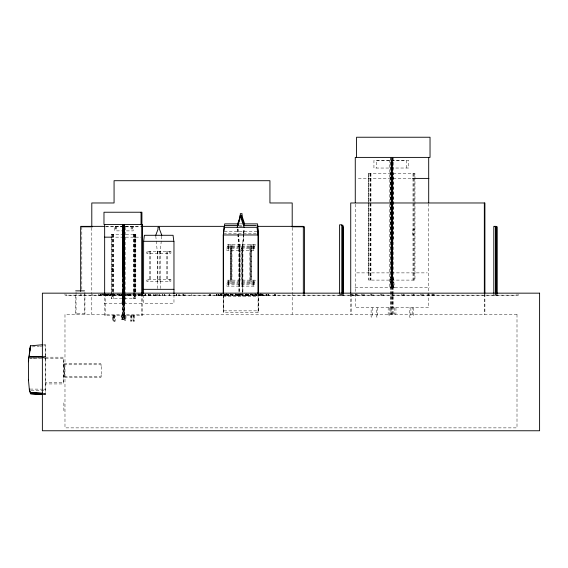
<?xml version="1.0" encoding="UTF-8"?>
<svg xmlns="http://www.w3.org/2000/svg" width="568" height="568" viewBox="0 0 568 568"><rect width="100%" height="100%" fill="white"/><g stroke="black" fill="none" stroke-linecap="round" stroke-linejoin="round"><path stroke-width="0.43" stroke-dasharray="2.84 2.13" d="M122.39 234.719L122.383 274.827L122.901 274.827L122.915 234.719L122.39 234.719L124.584 234.726L124.569 274.841L124.044 274.841L124.058 234.726L124.584 234.726M123.256 274.827L123.263 234.719M123.696 274.841L123.71 234.726M391.359 287.529L391.728 160.375M392.46 287.529L392.822 160.375M391.963 173.112L391.963 272.881L393.574 279.676L394.497 287.529L391.182 287.529L391.799 160.375L391.26 287.529M392.857 160.375L392.282 287.529L391.345 279.676M391.203 287.529L391.899 160.375M242.387 247.747L243.551 234.101M243.622 233.249L243.984 228.989M242.65 246.043L243.665 234.101M243.736 233.249L244.105 228.989M243.786 234.101L242.912 244.332L242.912 292.087M243.857 233.249L244.219 228.982M161.724 236.132L160.282 251.297L160.282 288.53M123.462 303.248L123.923 298.491L123.192 294.38L121.914 303.248L125.159 303.248L125.166 226.241M122.312 303.248L123.192 294.38L123.696 298.491M122.439 303.248L122.901 298.491M122.787 303.248L124.044 294.38L124.797 298.491L124.335 303.248L124.2 226.241M122.759 226.241L123.036 303.248L123.504 298.491M123.185 303.248L124.065 294.38L124.569 298.491L124.108 303.248M123.235 303.248L123.774 298.491M123.852 303.248L123.668 226.241L123.902 303.248L124.378 298.491M393.716 287.529L391.963 272.881L390.961 279.676L391.885 287.529M391.437 287.529L390.514 279.676L391.963 272.881M101.502 375.278L100.472 376.314L64.518 376.314L64.518 363.563L100.472 363.563L101.502 364.599L101.58 376.52L100.543 377.55L64.589 377.55L64.589 364.798L100.543 364.798L101.58 365.835M41.066 357.861L30.061 358.11L45.461 358.131M43.63 344.662L45.39 344.513L45.39 393.532L43.63 393.411M32.277 346.913L39.306 346.288M40.186 346.21L42.827 345.983M43.7 345.905L45.461 345.749L45.461 394.767L43.7 394.654M42.898 356.59L45.39 356.548L43.63 356.576M41.947 357.84L45.461 357.783L30.516 358.039M390.94 174.383L391.977 174.383L392.005 240.612L390.961 240.612L390.94 174.383L393.553 174.369L393.574 240.605L392.538 240.605L392.509 174.369L393.553 174.369M390.514 173.112L392.793 173.112M358.358 178.402L413.54 178.402M239.171 223.87L242.074 223.87M238.908 225.574L242.366 225.574M105.506 226.355L140.992 226.355M239.462 226.355L242.124 226.355M105.769 226.802L140.367 226.802M414.967 229.735L412.837 229.735L412.837 234.612L414.967 234.612M224.332 231.545L257.297 231.545M223.565 233.249L257.034 233.249M122.773 233.959L124.797 233.959M135.816 291.725L135.816 234.215L111.584 234.215L111.584 298.747L135.766 298.747L135.766 294.33M110.746 237.161L140.885 237.161M111.584 268.245L113.529 268.245M111.584 271.206L113.529 271.206M356.711 272.881L427.257 272.881M390.514 279.676L393.574 279.676M355.028 287.742L429.685 287.742M105.385 294.38L141.858 294.38M223.231 296.361L258.064 296.361M122.383 298.491L124.797 298.491M104.157 303.376L142.703 303.376M113.202 320.089L113.827 320.089L113.834 315.46M133.7 321.119L133.075 321.119L133.068 315.46M114.53 321.247L115.155 321.247L115.162 315.46M45.39 357.187L63.24 357.187L63.24 382.69L45.39 382.69M45.461 358.422L63.318 358.422L63.318 383.933L45.461 383.933M63.24 364.599L64.518 364.599M63.318 365.835L64.589 365.835M63.24 375.278L64.518 375.278M63.318 376.52L64.589 376.52M43.679 356.896L45.39 356.896M30.182 389.073L42.856 389.151M43.7 389.158L45.39 389.165M31.105 390.315L45.461 390.401M42.898 393.361L45.39 393.532M42.969 394.597L45.461 394.767M392.538 279.676L393.454 287.529M155.809 236.132L157.244 251.297L157.244 288.53M238.12 228.982L238.489 233.249M238.56 234.101L239.426 244.332L239.426 292.087M237.715 228.989L238.077 233.249M238.148 234.101L239.163 246.043L239.121 295.608M237.31 228.989L237.672 233.249M237.744 234.101L238.908 247.747L238.908 296.361M123.277 226.241L123.583 303.248M123.228 226.241L123.576 303.248L123.327 226.241M122.986 303.248L122.794 226.241L122.951 303.248M123.725 226.241L123.824 303.248M518.151 294.267L518.151 295.608L66.129 295.608L66.129 294.267M517.001 293.826L517.001 295.161L64.979 295.161L64.979 293.826M497.185 294.267L497.185 295.608M496.617 294.267L496.617 295.608M496.034 293.826L496.034 295.161M495.466 293.826L495.466 295.161M494.955 294.267L494.955 295.608M493.805 293.826L493.805 295.161M484.902 293.99L484.902 314.31M484.334 293.99L484.334 314.31M434.79 294.267L434.79 295.608M433.64 293.826L433.604 295.608M433.135 294.267L433.135 295.608M432.454 293.826L432.454 295.161M431.985 293.826L431.985 295.161M429.656 294.267L429.656 295.608M428.698 203.507L428.698 307.7L355.27 307.7L355.27 203.507M428.499 293.826L428.499 295.161M427.597 293.826L427.597 295.161M423.21 294.267L423.21 295.608M422.06 293.826L422.06 295.161M421.932 294.267L421.932 295.608M420.781 293.826L420.781 295.161M414.739 173.531L414.739 280.102M414.711 294.267L414.711 295.608M413.561 293.826L413.561 295.161M413.511 307.7L413.511 315.339L412.233 315.339L412.233 307.7M413.241 173.531L413.241 280.102M413.149 294.267L413.149 295.608M413.007 173.531L413.007 280.102M411.999 293.826L411.999 295.161M410.877 307.7L410.877 317.249L409.599 317.249L409.599 307.7M406.354 168.05L406.354 160.41L373.929 160.41L373.929 168.05L408.711 168.014L408.711 160.375L376.286 160.375L376.286 168.014M404.735 294.267L404.735 295.608M403.585 293.826L403.585 295.161M402.996 294.267L402.996 295.608M401.846 293.826L401.846 295.161M395.953 307.7L395.953 314.069L390.365 314.069L390.365 307.7M394.59 307.7L394.59 314.069M393.972 294.267L393.972 295.608M393.574 157.4L393.574 314.069M392.793 157.4L392.793 307.7M392.538 157.4L392.538 314.069M392.218 173.531L392.218 280.102M392.168 294.267L392.168 295.608M392.005 157.4L392.005 314.069M391.643 173.531L391.75 280.102M391.735 307.7L391.735 314.069M391.345 157.4L391.345 307.7M391.054 160.375L391.054 287.529L389.783 287.529L389.783 160.375M390.961 157.4L390.961 314.069M390.514 157.4L390.514 307.7M389.449 307.7L389.449 315.765L388.178 315.765L388.178 307.7M383.144 294.267L383.144 295.608M381.987 293.826L381.987 295.161M381.398 294.267L381.398 295.608M380.248 293.826L380.248 295.161M377.727 307.7L377.727 317.036L376.449 317.036L376.449 307.7M372.991 294.267L372.991 295.608M372.402 307.7L372.402 317.036L371.124 317.036L371.124 307.7M371.834 293.826L371.834 295.161M371.422 294.267L371.422 295.608M370.961 173.531L370.961 280.102M370.726 173.531L370.726 280.102M370.293 173.531L370.293 280.102M370.272 293.826L370.272 295.161M368.994 173.531L369.015 280.102M368.781 173.531L368.781 280.102L414.974 280.102L414.974 173.531L368.675 173.531L368.675 272.881M364.202 294.267L364.202 295.608M363.051 293.826L363.051 295.161M362.931 294.267L362.931 295.608M361.773 293.826L361.773 295.161M357.386 294.267L357.386 295.608M356.484 294.267L356.484 295.608M356.235 293.826L356.235 295.161M355.334 293.826L355.334 295.161M352.998 294.267L352.998 295.608M352.536 294.267L352.536 295.608M351.848 293.826L351.848 295.161M351.379 293.826L351.294 314.31M350.733 293.99L350.733 314.31M350.193 293.826L350.193 295.161M343.541 294.267L343.541 295.608M342.973 294.267L342.973 295.608M342.39 293.826L342.39 295.161M341.822 293.826L341.822 295.161M341.311 294.267L341.311 295.608M340.75 294.267L340.75 295.608M340.161 293.826L340.161 295.161M339.6 293.826L339.6 295.161M304.491 294.267L304.491 295.608M303.333 293.826L303.333 295.161M292.2 227.718L292.2 314.31M275.31 294.267L275.31 295.608M275.175 294.267L275.175 295.608M274.82 294.267L274.82 295.608M274.685 294.267L274.685 295.608M268.629 294.267L268.629 295.608M268.494 294.267L268.494 295.608M268.139 294.267L268.139 295.608M268.004 294.267L268.004 295.608M266.91 294.267L266.91 295.608M266.775 294.267L266.775 295.608M266.626 294.267L266.626 295.608M266.498 294.267L266.498 295.608M266.42 294.267L266.42 295.608M266.286 294.267L266.286 295.608M266.136 294.267L266.136 295.608M266.009 294.267L266.009 295.608M263.062 294.267L263.062 295.608M262.927 294.267L262.927 295.608M262.572 294.267L262.572 295.608M262.437 294.267L262.437 295.608L262.338 294.267M262.203 294.267L262.274 295.608M261.848 294.267L261.919 295.608M261.713 294.267L261.784 295.608M261.422 293.826L261.422 295.161M261.159 293.826L261.159 295.161M260.897 293.826L260.897 295.161M260.769 293.826L260.769 295.161M260.698 293.826L260.698 295.161M260.506 293.826L260.421 295.608M260.172 293.826L260.286 295.608M260.094 294.267L260.151 295.608M259.789 294.267L259.796 295.608M259.654 294.267L259.604 295.608M259.462 294.267L259.462 295.608M259.327 294.267L259.327 295.608M258.589 292.946L258.589 310.852L223.756 310.852L223.756 294.65M258.064 294.6L258.064 314.267M256.899 294.267L256.899 295.608M256.736 294.267L256.736 295.608M256.608 294.267L256.544 295.608M256.409 294.267L256.409 295.608M255.586 293.826L255.586 295.161M255.323 293.826L255.394 295.161M255.131 293.826L255.131 295.161M255.06 293.826L255.06 295.161M254.869 293.826L254.869 295.161M253.662 244.332L253.662 246.895M253.633 280.152L253.633 282.708M253.399 246.043L253.399 248.599M253.371 281.856L253.371 284.419M253.136 247.747L253.136 250.31M253.108 283.567L253.108 286.123M253.058 294.267L253.058 295.608M252.923 294.267L252.923 295.608M252.817 294.267L252.817 295.608M252.682 294.267L252.682 295.608M252.568 294.267L252.568 295.608M252.433 294.267L252.433 295.608M252.327 294.267L252.327 295.608M252.192 294.267L252.192 295.608M251.489 244.332L251.489 280.152M251.418 293.826L251.418 295.161M251.226 246.043L251.226 281.856M251.155 293.826L251.177 295.161M250.964 247.747L250.964 283.567M250.893 293.826L250.914 295.161M250.651 293.826L250.651 295.161M250.41 244.332L250.41 280.152M250.147 246.043L250.147 281.856M249.892 247.747L249.892 283.567M248.188 294.267L248.188 295.608M248.053 294.267L248.053 295.608M247.918 294.267L247.918 295.608M247.79 294.267L247.79 295.608M247.698 294.267L247.698 295.608M247.563 294.267L247.563 295.608M247.428 294.267L247.428 295.608M247.3 294.267L247.3 295.608M246.547 293.826L246.547 295.161M246.285 293.826L246.292 295.608M246.157 294.267L246.157 295.608M246.015 293.826L246.015 295.608M245.88 294.267L245.88 295.608L245.752 293.826M245.667 294.267L245.667 295.608M245.525 294.267L245.525 295.608M245.39 294.267L245.39 295.608M242.948 294.267L242.948 295.608M242.813 294.267L242.813 295.608M242.671 294.267L242.671 295.608M242.607 244.332L242.543 295.608M242.458 294.267L242.458 295.608M242.344 246.043L242.387 296.361M242.266 244.332L242.266 280.152M242.082 247.747L242.082 250.31M242.082 283.567L242.082 286.123M242.181 294.267L242.181 295.608M242.004 246.043L242.004 281.856M242.053 294.267L242.053 295.608M241.741 247.747L241.741 283.567M241.308 293.826L241.308 295.161M241.031 293.826L241.045 295.161M240.768 293.826L240.782 295.161M240.505 293.826L240.505 295.161M240.115 244.332L240.115 280.152M239.852 246.043L239.852 281.856M239.753 244.332L239.753 246.895M239.781 280.152L239.781 282.708M239.589 247.747L239.589 283.567M239.611 294.267L239.611 295.608M239.49 246.043L239.49 248.599M239.519 281.856L239.519 284.419M239.476 294.267L239.476 295.608M239.227 247.747L239.227 250.31M239.256 283.567L239.256 286.123M239.334 294.267L239.334 295.608M238.844 294.267L238.844 295.608M238.709 294.267L238.709 295.608M237.701 294.267L237.701 295.608M237.573 294.267L237.573 295.608M237.438 294.267L237.438 295.608M237.303 294.267L237.303 295.608M237.211 294.267L237.211 295.608M237.083 294.267L237.083 295.608M236.948 294.267L236.948 295.608M236.813 294.267L236.813 295.608M236.061 293.826L236.061 295.161M235.798 293.826L235.798 295.161M235.535 293.826L235.535 295.161M235.273 293.826L235.273 295.161M232.809 294.267L232.809 295.608M232.674 294.267L232.674 295.608M232.568 294.267L232.568 295.608M232.433 294.267L232.433 295.608M232.319 294.267L232.319 295.608M232.184 294.267L232.184 295.608M232.078 294.267L232.078 295.608M231.971 244.332L231.971 280.152M231.943 294.267L231.943 295.608M231.709 246.043L231.709 281.856M231.446 247.747L231.446 283.567M231.162 293.826L231.162 295.161M230.892 244.332L230.892 280.152M230.899 293.826L230.927 295.161M230.629 246.043L230.629 281.856M230.665 293.826L230.665 295.161M230.367 247.747L230.367 283.567M230.402 293.826L230.402 295.161M228.698 244.332L228.698 246.895M228.755 280.152L228.755 282.708M228.592 294.267L228.592 295.608M228.492 281.856L228.492 284.419M228.435 246.043L228.435 248.599M228.393 294.267L228.457 295.608M228.229 283.567L228.229 286.123M228.258 294.267L228.258 295.608M228.173 247.747L228.173 250.31M228.102 294.267L228.102 295.608M227.967 294.267L227.903 295.608M227.768 294.267L227.768 295.608M226.951 293.826L226.951 295.161M226.689 293.826L226.753 295.161M226.49 293.826L226.49 295.161M226.426 293.826L226.426 295.161M226.227 293.826L226.227 295.161M225.674 294.267L225.674 295.608M225.539 294.267L225.539 295.608M225.397 294.267L225.397 295.608M225.34 294.267L225.34 295.608M225.212 294.267L225.184 295.608M225.07 294.267L225.049 295.608M224.907 294.267L224.85 295.608M224.722 294.267L224.772 295.608M224.58 294.267L224.58 295.608M223.231 294.6L223.231 314.267M222.074 294.267L222.074 295.608M221.939 294.267L221.939 295.608M221.122 293.826L221.051 295.161M220.916 293.826L220.916 295.161M220.654 293.826L220.654 295.161M220.398 293.826L220.398 295.161M218.992 294.267L218.992 295.608M218.857 294.267L218.857 295.608M218.715 294.267L218.715 295.608M218.581 294.267L218.581 295.608M218.502 294.267L218.502 295.608M218.368 294.267L218.368 295.608M218.226 294.267L218.226 295.608M218.091 294.267L218.091 295.608M216.997 294.267L216.997 295.608M216.862 294.267L216.862 295.608M216.5 294.267L216.5 295.608M216.373 294.267L216.373 295.608M210.316 294.267L210.316 295.608M210.181 294.267L210.181 295.608M209.826 294.267L209.826 295.608M209.691 294.267L209.691 295.608M191.657 294.267L191.657 295.608M184.976 294.267L184.976 295.608M183.251 294.267L183.251 295.608M183.066 293.826L183.066 295.161M182.974 294.267L182.974 295.608M179.41 294.267L179.41 295.608M178.679 294.267L178.75 295.608M176.762 294.267L176.762 295.608M176.627 294.267L176.577 295.608M176.293 294.267L176.293 295.608M173.964 294.586L173.964 303.34L143.569 303.34L143.569 294.586M169.662 251.297L169.662 253.3M169.64 279.321L169.64 281.323M169.399 294.267L169.399 295.608M169.165 294.267L169.165 295.608M167.766 251.297L167.766 279.321M166.829 251.297L166.829 279.321M164.528 294.267L164.528 295.608M164.266 294.267L164.266 295.608M162.633 294.267L162.633 295.608M162.356 294.267L162.356 295.608M160.02 251.297L160.02 253.3M160.02 279.321L160.02 281.323M159.722 251.297L159.722 279.321M159.296 294.267L159.296 295.608M159.019 294.267L159.019 295.608M157.847 251.297L157.847 279.321M157.528 251.297L157.528 253.3M157.556 279.321L157.556 281.323M157.414 294.267L157.414 295.608M156.882 294.267L156.882 295.608M155.952 294.267L155.952 295.608M155.682 294.267L155.682 295.608M154.049 294.267L154.049 295.608M153.779 294.267L153.779 295.608M150.74 251.297L150.74 279.321M150.733 294.267L150.733 295.608M150.201 294.267L150.201 295.608M149.803 251.297L149.803 279.321M149.15 294.267L149.15 295.608M149.015 294.267L149.015 295.608M148.908 294.267L148.908 295.608M148.731 294.267L148.731 295.608M148.482 294.267L148.482 295.608M148.198 294.267L148.198 295.608M147.886 251.297L147.886 253.3M147.936 279.321L147.936 281.323M145.642 293.826L145.642 295.161M145.167 294.267L145.167 295.608M145.025 293.826L144.932 295.608M142.582 293.62L142.582 315.46L104.654 315.46L104.654 293.62M142.525 293.826L142.525 295.608M142.383 294.267L142.334 295.608M142.114 293.826L142.114 295.161M141.993 294.267L142.021 295.608M141.851 295.608L141.851 294.267L141.737 295.608M141.709 293.62L141.709 315.46M141.517 294.267L141.546 295.608M140.346 293.826L140.346 295.161M139.657 293.826L139.629 295.608M139.558 294.267L139.558 295.608M139.33 294.267L139.33 295.608M139.139 294.267L139.139 295.608M139.004 293.826L139.004 295.161M138.904 294.267L138.904 295.608M138.791 293.826L138.798 295.608M138.606 294.267L138.606 295.608M138.131 293.826L138.131 295.161M135.752 234.215L135.766 293.443M135.645 234.215L135.645 298.747M135.34 294.267L135.34 295.608M135.269 293.826L135.269 295.161M135.163 294.267L135.163 295.608M134.999 293.443L134.999 234.215L134.893 293.443M135.056 294.267L134.999 298.747M134.921 294.267L134.893 298.747M134.786 234.215L134.772 298.747M134.666 234.215L134.666 291.675M134.666 292.563L134.666 298.747M134.581 315.46L134.581 321.119L133.949 321.119L133.941 315.46M134.467 293.826L134.389 295.608M134.126 234.215L134.126 293.443M134.126 294.33L134.126 298.747M133.913 234.215L133.913 291.675M133.913 292.563L133.913 298.747M133.792 234.215L133.792 291.675M133.792 292.563L133.792 298.747M133.707 315.46L133.707 321.119M133.594 293.826L133.594 295.161M133.338 294.267L133.338 295.608M132.294 226.263L132.294 230.892M131.982 226.241L131.982 230.871M131.897 315.46L131.897 321.119L131.258 321.119L131.251 315.46M131.109 226.241L131.109 230.871M131.023 315.46L131.023 321.119L130.384 321.119L130.377 315.46M130.292 294.267L130.292 295.608M130.122 293.826L130.022 295.608M129.76 294.267L129.76 295.608M129.49 294.267L129.49 295.608M129.248 293.826L129.22 295.161M128.347 293.826L128.396 295.608M128.119 294.267L128.119 295.608M127.864 294.267L127.864 295.608M127.587 294.267L127.587 295.608M126.657 294.267L126.657 295.608M125.975 315.46L125.975 320.345L125.343 320.345L125.336 315.46M125.052 294.267L125.052 295.608M125.102 315.46L125.102 320.345L124.47 320.345L124.463 315.46M124.868 315.46L124.868 319.315L121.176 319.315L121.176 315.46M124.797 224.445L124.797 291.441M124.797 292.307L124.797 315.46M124.569 224.445L124.569 291.483M124.569 292.321L124.569 319.315M124.527 226.241L124.527 303.248M124.378 224.445L124.378 315.46M124.293 226.241L124.293 303.248M124.172 234.215L124.172 293.443M124.172 294.33L124.172 298.747M124.179 315.46L124.179 319.315M124.044 224.445L123.994 319.315M123.923 224.445L123.938 291.675M123.923 292.307L123.923 315.46M123.774 224.445L123.774 319.315M123.696 224.445L123.696 319.315M123.504 224.445L123.504 315.46M123.299 234.215L123.299 293.443M123.299 294.33L123.299 298.747M123.306 315.46L123.306 319.315L123.171 224.445M123.064 234.215L123.064 291.675M123.064 292.563L123.064 298.747M122.901 224.445L122.901 319.315M122.773 224.445L122.773 291.441M122.773 292.307L122.738 319.315M122.383 224.445L122.383 291.483M122.383 292.321L122.383 319.315M122.049 315.46L122.049 319.315M121.871 315.46L121.871 319.315M121.715 294.267L121.715 295.608M121.438 294.267L121.438 295.608M121.183 294.267L121.183 295.608M120.906 294.267L120.906 295.608M119.805 294.267L119.805 295.608M119.543 294.267L119.543 295.608M119.273 294.267L119.273 295.608M119.01 294.267L119.01 295.608M118.968 293.826L118.968 295.161M118.094 293.826L118.066 295.161M117.2 293.826L117.2 295.161M116.802 226.263L116.802 230.892M115.929 226.263L115.929 230.892M115.616 226.241L115.616 230.871M114.906 294.267L114.906 295.608M114.672 294.267L114.672 295.608M114.523 315.46L114.523 321.247M114.374 294.267L114.374 295.608M114.296 315.46L114.296 321.247L113.657 321.247L113.65 315.46M114.14 294.267L114.14 295.608M113.728 293.826L113.728 295.161M113.444 234.215L113.444 293.443M113.444 294.33L113.444 298.747M113.33 234.215L113.33 291.675M113.33 292.563L113.33 298.747M113.195 315.46L113.195 320.089M112.854 293.826L112.918 295.161M112.961 315.46L112.961 320.089L112.329 320.089L112.322 315.46M112.663 268.245L112.656 271.206M112.57 234.215L112.57 298.747M112.457 234.215L112.457 298.747M112.045 293.826L112.045 295.161M111.697 234.215L111.697 291.675M111.697 292.563L111.697 298.747M110.696 294.267L110.696 295.608M110.497 294.267L110.497 295.608M110.164 294.267L110.164 295.608M109.965 294.267L109.965 295.608M109.191 293.826L109.191 295.161M108.531 293.826L108.531 295.161M108.318 293.826L108.318 295.161M107.778 294.267L107.778 295.608M107.657 293.826L107.657 295.161M107.494 294.267L107.444 295.608M107.309 294.267L107.309 295.608M107.246 294.267L107.246 295.608M106.777 294.267L106.777 295.608M105.669 293.826L105.669 295.161M105.527 293.62L105.527 315.46M105.321 294.267L105.392 295.608M105.201 293.826L105.201 295.161M104.86 294.267L104.86 295.608L104.796 293.826M104.327 293.826L104.327 295.161M104.129 294.267L104.129 295.608M103.404 293.826L103.404 295.161M103.163 293.826L103.163 295.161M102.552 293.826L102.531 295.161M102.29 293.826L102.29 295.161M101.679 293.826L101.679 295.161M101.097 294.267L101.097 295.608M100.82 294.267L100.82 295.608M100.564 294.267L100.564 295.608M100.287 294.267L100.287 295.608M99.095 294.267L99.095 295.608M98.562 294.267L98.562 295.608M92.414 294.267L92.414 295.608M91.796 227.718L91.796 314.31M84.93 292.257L84.93 314.31M84.547 293.514L84.547 313.799L75.658 313.799L75.658 293.514M81.813 226.802L81.813 290.085M81.813 294.267L81.813 295.608M80.663 293.826L80.663 295.161M76.041 292.257L76.041 314.31M63.864 402.882L63.864 411.757M123.185 234.726L123.171 274.841L123.774 274.827L123.788 234.719L123.185 234.726M133.168 226.263L114.743 226.241L114.743 230.871L133.168 230.892L133.168 226.263M255.089 244.332L227.271 244.332L227.271 246.895L255.089 246.895L255.089 244.332M254.826 246.043L227.008 246.043L227.008 248.599L254.826 248.599L254.826 246.043M254.563 247.747L226.746 247.747L226.746 250.31L254.563 250.31L254.563 247.747M170.911 251.297L146.643 251.297L146.643 253.3L170.911 253.3L170.911 251.297M170.869 279.321L146.7 279.321L146.7 281.323L170.869 281.323L170.869 279.321M255.046 280.152L227.342 280.152L227.342 282.708L255.046 282.708L255.046 280.152M254.784 281.856L227.079 281.856L227.079 284.419L254.784 284.419L254.784 281.856M254.521 283.567L226.817 283.567L226.817 286.123L254.521 286.123L254.521 283.567M258.326 294.65L223.494 294.65L223.494 312.556L258.326 312.556L258.326 294.65M517.001 314.31L64.979 314.31L64.979 427.874L517.001 427.874L517.001 314.31M259.952 295.608L259.952 294.267L259.931 295.608M221.648 295.161L221.648 293.826L221.577 295.161M221.385 295.161L221.385 293.826L221.314 295.161M106.962 295.608L106.962 294.267L106.912 295.608"/><path stroke-width="0.85" d="M223.565 233.249L224.694 223.87L238.333 223.87M143.64 241.293L144.393 235.287L173.062 235.287L173.815 241.293L143.64 241.293L143.569 293.713M28.471 361.759L28.698 360.034M28.918 358.309L29.252 355.71M29.472 353.985L30.381 347.928M29.969 348.858L30.445 345.827L42.749 344.74M30.047 350.101L30.402 347.822M30.445 345.827L28.4 360.524L28.471 380.588M237.687 223.87L240.299 216.195L240.299 213.632L242.039 213.632L242.039 216.195L244.652 223.87M237.424 225.574L240.037 217.899M237.161 227.285L239.774 219.61L239.774 217.047L241.521 217.047L241.521 219.61L244.126 227.285M155.724 235.287L158.003 229.28L158.003 227.278L159.523 227.278L159.523 229.28L161.802 235.287M42.898 356.59L29.983 356.874L42.82 356.889M412.56 178.402L428.904 178.402M243.076 223.87L257.553 223.87L258.362 231.545M341.489 225.255L342.973 225.255L342.973 293.599M224.431 225.574L238.496 225.574M243.374 225.574L256.225 225.574M104.618 226.355L80.663 226.355L80.663 291.398M141.879 226.355L224.381 226.355M257.205 226.355L303.333 226.355L303.333 293.159M81.813 226.802L92.463 226.802M292.066 226.802L304.491 226.802L304.491 293.599M494.955 226.802L497.185 226.802L497.185 293.599M258.099 233.249L257.29 225.574M104.547 237.161L111.896 237.161M143.569 289.332L173.964 289.332M75.658 290.866L84.547 290.866M257.964 292.946L258.589 292.946L258.589 231.545M29.344 389.066L30.445 392.516L42.898 393.361M28.4 379.353L29.415 390.308L30.516 393.752L42.969 394.597M30.445 392.516L42.749 393.354M30.516 393.752L42.827 394.59M244.389 225.574L241.776 217.899L241.776 215.343L240.037 215.343L240.037 217.047M496.617 226.802L496.617 293.599M496.034 293.159L496.034 226.355L493.805 226.355L493.805 293.159M495.466 226.355L495.466 293.159M484.902 293.102L484.902 202.975L350.733 202.975L350.733 293.102M484.334 202.975L484.334 293.102M428.698 157.4L428.698 202.62M356.576 157.4L356.576 137.236L430.033 137.236L430.033 157.4L355.27 157.4L355.27 202.62M343.541 226.802L343.541 293.599M342.39 226.355L342.39 293.159M341.822 293.159L341.822 224.807L339.6 224.807L339.6 293.159M292.2 226.831L292.2 202.975L269.935 202.975L269.935 180.709L114.069 180.709L114.069 202.975L91.796 202.975L91.796 226.831M258.326 233.249L258.326 293.77M258.064 234.96L258.064 293.727M223.494 233.249L223.494 293.77M223.231 234.96L223.231 293.727M173.964 241.293L173.964 293.713M142.582 293.62L142.582 224.445L103.979 224.445L103.979 212.233L141.922 212.233L141.922 224.445M141.709 224.445L141.709 293.62M141.049 212.233L141.049 224.445M104.654 224.445L104.654 293.62M224.168 227.285L223.302 234.96L257.893 234.96L257.027 227.285L224.168 227.285M539.6 293.159L42.373 293.159L42.373 430.764L539.6 430.764L539.6 293.159"/></g></svg>
